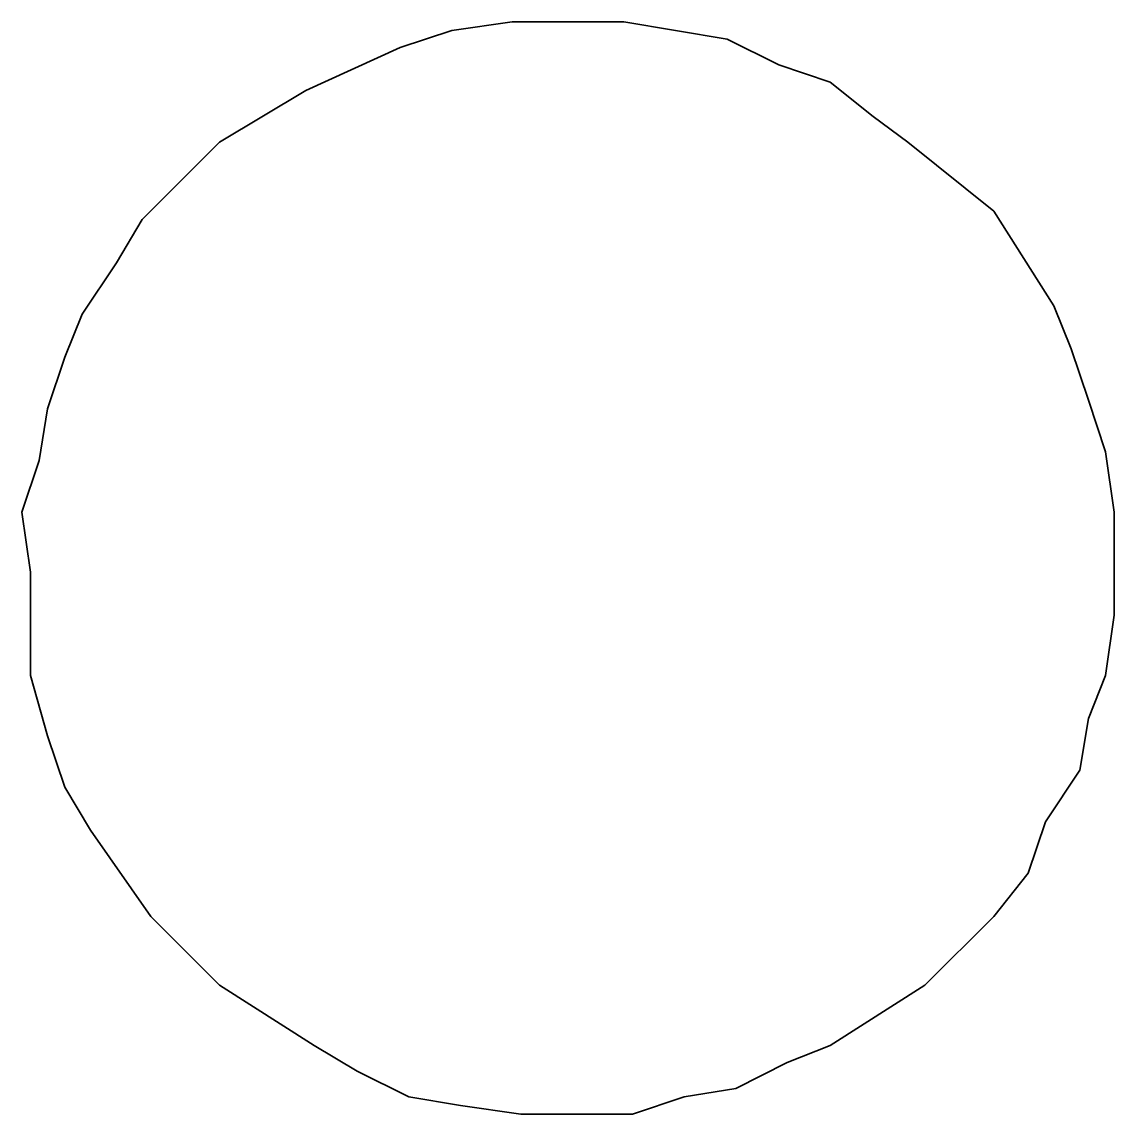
# Model space of a CAD drawing. Header units: centimetres. Extents: x -71 to 43, y 6 to 54.
# Drawn here: x 31.822 to 32.1395, y 23.5399 to 23.8574 of the extents above; entities that cross this region are included whole.
import ezdxf

# ---------------------------------------------------------------- set-up
doc = ezdxf.new("R2010")
doc.units = ezdxf.units.CM
doc.header["$MEASUREMENT"] = 0
doc.layers.add('Camada 1', color=7, linetype='Continuous')

msp = doc.modelspace()

# ---------------------------------------------------------------- linework, layer by layer
at = {"layer": 'Camada 1', "color": 240, "lineweight": 35}
msp.add_open_spline([(32.13948, 23.68489), (32.13948, 23.68489), (32.13948, 23.69989), (32.13948, 23.69989), (32.13948, 23.69989), (32.13948, 23.69989), (32.13948, 23.71489), (32.13948, 23.71489), (32.13948, 23.71489), (32.13948, 23.71489), (32.13697, 23.73239), (32.13697, 23.73239), (32.13697, 23.73239), (32.13697, 23.73239), (32.13198, 23.74739), (32.13198, 23.74739), (32.13198, 23.74739), (32.13198, 23.74739), (32.12698, 23.76239), (32.12698, 23.76239), (32.12698, 23.76239), (32.12698, 23.76239), (32.12198, 23.77489), (32.12198, 23.77489), (32.12198, 23.77489), (32.12198, 23.77489), (32.10448, 23.80239), (32.10448, 23.80239), (32.10448, 23.80239), (32.10448, 23.80239), (32.07948, 23.82239), (32.07948, 23.82239), (32.07948, 23.82239), (32.07948, 23.82239), (32.06948, 23.8299), (32.06948, 23.8299), (32.06948, 23.8299), (32.06948, 23.8299), (32.05697, 23.83989), (32.05697, 23.83989), (32.05697, 23.83989), (32.05697, 23.83989), (32.04198, 23.84489), (32.04198, 23.84489), (32.04198, 23.84489), (32.04198, 23.84489), (32.02698, 23.85239), (32.02698, 23.85239), (32.02698, 23.85239), (32.02698, 23.85239), (32.01198, 23.85489), (32.01198, 23.85489), (32.01198, 23.85489), (32.01198, 23.85489), (31.99697, 23.85739), (31.99697, 23.85739), (31.99697, 23.85739), (31.99697, 23.85739), (31.97947, 23.85739), (31.97947, 23.85739), (31.97947, 23.85739), (31.97947, 23.85739), (31.96448, 23.85739), (31.96448, 23.85739), (31.96448, 23.85739), (31.96448, 23.85739), (31.94698, 23.85489), (31.94698, 23.85489), (31.94698, 23.85489), (31.94698, 23.85489), (31.93198, 23.8499), (31.93198, 23.8499), (31.93198, 23.8499), (31.93198, 23.8499), (31.90448, 23.83739), (31.90448, 23.83739), (31.90448, 23.83739), (31.90448, 23.83739), (31.87947, 23.82239), (31.87947, 23.82239), (31.87947, 23.82239), (31.87947, 23.82239), (31.85698, 23.79989), (31.85698, 23.79989), (31.85698, 23.79989), (31.85698, 23.79989), (31.84948, 23.78739), (31.84948, 23.78739), (31.84948, 23.78739), (31.84948, 23.78739), (31.83947, 23.77239), (31.83947, 23.77239), (31.83947, 23.77239), (31.83947, 23.77239), (31.83448, 23.75989), (31.83448, 23.75989), (31.83448, 23.75989), (31.83448, 23.75989), (31.82948, 23.74489), (31.82948, 23.74489), (31.82948, 23.74489), (31.82948, 23.74489), (31.82698, 23.7299), (31.82698, 23.7299), (31.82698, 23.7299), (31.82698, 23.7299), (31.82198, 23.71489), (31.82198, 23.71489), (31.82198, 23.71489), (31.82198, 23.71489), (31.82448, 23.69739), (31.82448, 23.69739), (31.82448, 23.69739), (31.82448, 23.69739), (31.82448, 23.68239), (31.82448, 23.68239), (31.82448, 23.68239), (31.82448, 23.68239), (31.82448, 23.66739), (31.82448, 23.66739), (31.82448, 23.66739), (31.82448, 23.66739), (31.82948, 23.6499), (31.82948, 23.6499), (31.82948, 23.6499), (31.82948, 23.6499), (31.83448, 23.63489), (31.83448, 23.63489), (31.83448, 23.63489), (31.83448, 23.63489), (31.84198, 23.62239), (31.84198, 23.62239), (31.84198, 23.62239), (31.84198, 23.62239), (31.85947, 23.59739), (31.85947, 23.59739), (31.85947, 23.59739), (31.85947, 23.59739), (31.87947, 23.57739), (31.87947, 23.57739), (31.87947, 23.57739), (31.87947, 23.57739), (31.90698, 23.55989), (31.90698, 23.55989), (31.90698, 23.55989), (31.90698, 23.55989), (31.91947, 23.5524), (31.91947, 23.5524), (31.91947, 23.5524), (31.91947, 23.5524), (31.93448, 23.54489), (31.93448, 23.54489), (31.93448, 23.54489), (31.93448, 23.54489), (31.94948, 23.54239), (31.94948, 23.54239), (31.94948, 23.54239), (31.94948, 23.54239), (31.96698, 23.53989), (31.96698, 23.53989), (31.96698, 23.53989), (31.96698, 23.53989), (31.98198, 23.53989), (31.98198, 23.53989), (31.98198, 23.53989), (31.98198, 23.53989), (31.99948, 23.53989), (31.99948, 23.53989), (31.99948, 23.53989), (31.99948, 23.53989), (32.01448, 23.54489), (32.01448, 23.54489), (32.01448, 23.54489), (32.01448, 23.54489), (32.02948, 23.54739), (32.02948, 23.54739), (32.02948, 23.54739), (32.02948, 23.54739), (32.04448, 23.55489), (32.04448, 23.55489), (32.04448, 23.55489), (32.04448, 23.55489), (32.05697, 23.55989), (32.05697, 23.55989), (32.05697, 23.55989), (32.05697, 23.55989), (32.08448, 23.57739), (32.08448, 23.57739), (32.08448, 23.57739), (32.08448, 23.57739), (32.10448, 23.59739), (32.10448, 23.59739), (32.10448, 23.59739), (32.10448, 23.59739), (32.11448, 23.6099), (32.11448, 23.6099), (32.11448, 23.6099), (32.11448, 23.6099), (32.11948, 23.62489), (32.11948, 23.62489), (32.11948, 23.62489), (32.11948, 23.62489), (32.12948, 23.63989), (32.12948, 23.63989), (32.12948, 23.63989), (32.12948, 23.63989), (32.13198, 23.65489), (32.13198, 23.65489), (32.13198, 23.65489), (32.13198, 23.65489), (32.13697, 23.66739), (32.13697, 23.66739), (32.13697, 23.66739), (32.13697, 23.66739), (32.13948, 23.68489), (32.13948, 23.68489)], degree=3, knots=[0, 0, 0, 0, 0.018182, 0.018182, 0.018182, 0.018182, 0.036364, 0.036364, 0.036364, 0.036364, 0.054545, 0.054545, 0.054545, 0.054545, 0.072727, 0.072727, 0.072727, 0.072727, 0.090909, 0.090909, 0.090909, 0.090909, 0.109091, 0.109091, 0.109091, 0.109091, 0.127273, 0.127273, 0.127273, 0.127273, 0.145455, 0.145455, 0.145455, 0.145455, 0.163636, 0.163636, 0.163636, 0.163636, 0.181818, 0.181818, 0.181818, 0.181818, 0.2, 0.2, 0.2, 0.2, 0.218182, 0.218182, 0.218182, 0.218182, 0.236364, 0.236364, 0.236364, 0.236364, 0.254545, 0.254545, 0.254545, 0.254545, 0.272727, 0.272727, 0.272727, 0.272727, 0.290909, 0.290909, 0.290909, 0.290909, 0.309091, 0.309091, 0.309091, 0.309091, 0.327273, 0.327273, 0.327273, 0.327273, 0.345455, 0.345455, 0.345455, 0.345455, 0.363636, 0.363636, 0.363636, 0.363636, 0.381818, 0.381818, 0.381818, 0.381818, 0.4, 0.4, 0.4, 0.4, 0.418182, 0.418182, 0.418182, 0.418182, 0.436364, 0.436364, 0.436364, 0.436364, 0.454545, 0.454545, 0.454545, 0.454545, 0.472727, 0.472727, 0.472727, 0.472727, 0.490909, 0.490909, 0.490909, 0.490909, 0.509091, 0.509091, 0.509091, 0.509091, 0.527273, 0.527273, 0.527273, 0.527273, 0.545455, 0.545455, 0.545455, 0.545455, 0.563636, 0.563636, 0.563636, 0.563636, 0.581818, 0.581818, 0.581818, 0.581818, 0.6, 0.6, 0.6, 0.6, 0.618182, 0.618182, 0.618182, 0.618182, 0.636364, 0.636364, 0.636364, 0.636364, 0.654545, 0.654545, 0.654545, 0.654545, 0.672727, 0.672727, 0.672727, 0.672727, 0.690909, 0.690909, 0.690909, 0.690909, 0.709091, 0.709091, 0.709091, 0.709091, 0.727273, 0.727273, 0.727273, 0.727273, 0.745455, 0.745455, 0.745455, 0.745455, 0.763636, 0.763636, 0.763636, 0.763636, 0.781818, 0.781818, 0.781818, 0.781818, 0.8, 0.8, 0.8, 0.8, 0.818182, 0.818182, 0.818182, 0.818182, 0.836364, 0.836364, 0.836364, 0.836364, 0.854545, 0.854545, 0.854545, 0.854545, 0.872727, 0.872727, 0.872727, 0.872727, 0.890909, 0.890909, 0.890909, 0.890909, 0.909091, 0.909091, 0.909091, 0.909091, 0.927273, 0.927273, 0.927273, 0.927273, 0.945455, 0.945455, 0.945455, 0.945455, 0.963636, 0.963636, 0.963636, 0.963636, 1, 1, 1, 1], dxfattribs=at)

doc.saveas('drawing.dxf')
